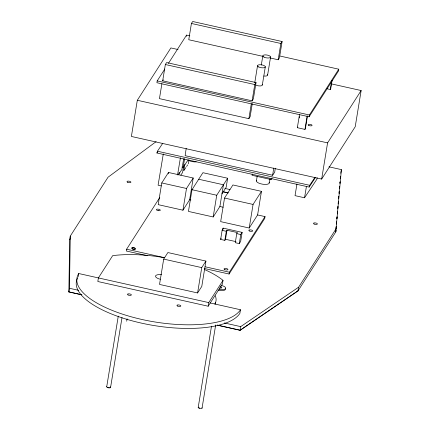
<?xml version="1.0" encoding="UTF-8"?>
<svg xmlns="http://www.w3.org/2000/svg" width="430" height="430" viewBox="0 0 430 430"><rect width="100%" height="100%" fill="white"/><g stroke="black" fill="none" stroke-linecap="round" stroke-linejoin="round"><path stroke-width="0.64" d="M81.931 294.856L68.859 291.932L69.692 239.693L70.283 236.091L108.043 177.214L156.101 141.653M68.859 291.932L69.456 288.277L70.283 236.091M335.932 229.996L335.765 231.996L341.382 169.613L328.966 166.829M336.222 226.658L336.05 228.658L336.228 226.605M336.448 223.987L336.62 221.987M336.905 218.65L337.077 216.645M337.362 213.312L337.475 211.974M337.932 206.636L337.76 208.641L337.942 206.583M338.216 203.299L338.388 201.299M338.786 196.628L338.62 198.628L338.797 196.575M339.077 193.29L339.243 191.285M339.646 186.615L339.474 188.619L339.652 186.566M339.931 183.277L340.044 181.944M340.501 176.606L340.329 178.606L340.512 176.553M335.943 229.942L335.771 231.942L298.006 290.873L240.096 330.278L217.22 325.155M336.459 223.939L336.625 221.934M336.916 218.596L337.029 217.263M337.313 213.925L337.486 211.925M338.168 203.917L338.399 201.245M339.082 193.237L339.254 191.237M339.937 183.228L340.055 181.89M211.501 326.166L198.192 407.516A1.973 0.72 9.3 0 0 199.81 408.392L200.315 408.473A1.973 0.72 9.3 0 0 202.057 408.113L215.672 324.973M198.805 407.452L198.794 407.575A1.36 0.5 9.3 0 0 198.875 407.715M202.057 408.113L202.073 407.925A1.973 0.72 9.3 0 0 201.96 407.721M186.206 148.436L185.11 155.671L272.631 175.268L274.7 172.156L275.302 168.211M272.631 175.268L273.727 168.033M78.249 276.549L78.744 273.528L208.765 302.602L223.025 280.36A76.556 28.058 9.3 0 0 204.513 269.529M178.068 49.541L170.877 47.934L137.315 100.271L131.386 136.46L321.656 179.068L355.218 126.732L361.141 90.542L331.068 83.807M159.767 197.526L126.624 249.201L126.329 251.012L147.27 255.705M106.721 386.726L118.282 316.125M164.798 69.031L157.186 80.904L156.891 82.716L309.1 116.799L338.469 71.004L338.765 69.198L279.973 56.029M110.558 387.516L122.012 317.571M161.9 83.656L159.449 98.637L248.873 118.664L250.131 116.702L252.265 103.673M162.69 80.808L165.356 64.522L166.614 62.56L256.043 82.587L253.372 98.873L252.114 100.835L162.69 80.808L163.319 79.824M126.705 321.21L127.097 318.807M161.766 182.938L158.208 204.653L182.944 210.195L189.657 199.724L193.215 178.009L168.479 172.473L161.766 182.938L186.502 188.48L193.215 178.009M186.357 36.319L186.55 35.109L189.818 35.84M270.352 58.018L278.183 59.775L279.446 57.813L282.112 41.527L192.683 21.5L191.425 23.462L188.759 39.748L263.171 56.411M168.264 173.79L168.479 172.473M163.685 259.096L159.535 284.434L197.59 292.954L201.783 286.412L205.932 261.08L167.877 252.555L163.685 259.096L201.734 267.621L205.932 261.08M182.944 210.195L186.502 188.48M221.966 193.828L226.164 187.286L227.642 178.24L202.906 172.699L192 189.711L188.447 211.426L213.178 216.962L219.891 206.497L223.45 184.782L198.714 179.24M197.59 292.954L201.734 267.621M213.178 216.962L216.736 195.247L227.642 178.24M224.53 198.042L220.665 221.633L249.206 228.024L257.597 214.941L261.456 191.35L232.92 184.959L224.53 198.042L253.066 204.433L261.456 191.35M164.776 257.78A76.556 28.058 9.3 0 0 112.671 255.646L98.406 277.893L97.814 281.51L208.168 306.219L208.765 302.602M220.644 239.419L222.127 230.367L223.111 228.126L242.138 232.388L240.66 241.434L239.279 243.59L235.275 242.692L236.753 233.646L237.435 232.582L226.992 230.238L226.309 231.308L224.825 240.354L220.644 239.419L221.138 238.295M222.794 230.066L223.111 228.126M224.825 240.354L225.508 239.29L226.992 230.238M248.873 118.664L251.324 103.678M254.775 82.603L257.527 65.801M252.114 100.835L254.78 84.549L256.043 82.587M223.025 280.36L222.434 283.977L208.168 306.219M261.316 65.005L262.8 55.954M204.207 268.454L229.072 274.023L229.367 272.212L265.03 216.602L257.597 214.941M262.354 84.86L265.315 66.768M239.279 243.59L240.757 234.543L242.138 232.388M267.621 75.019L270.588 56.927M249.206 228.024L253.066 204.433M278.183 59.775L280.854 43.489L282.112 41.527M210.216 302.973L240.467 309.745L239.875 313.368A83.759 30.697 9.3 0 1 142.056 323.258A83.759 30.697 9.3 0 1 77.782 277.753M240.096 330.278L240.698 326.623L298.603 287.219L336.362 228.341M265.03 216.602L264.735 218.413L229.072 274.023M307.402 116.374L305.375 128.753L304.956 129.403L297.345 127.699L299.479 114.67M299.258 117.927L299.468 116.627M304.956 129.403L307.192 115.724M309.1 116.799L309.401 114.993L338.765 69.198M327.112 88.779L330.283 89.488L331.562 81.668M332.089 80.362L330.702 88.833L330.283 89.488M298.006 290.873L298.603 287.219M321.656 179.068L327.579 142.878L361.141 90.542M340.786 173.268L341.382 169.613M163.314 153.865L158.089 185.196L161.266 185.91M177.558 174.962L180.428 157.745M178.767 174.908L179.192 172.36M183.658 158.847L181.895 169.441L178.391 174.704M181.965 167.028L183.175 167.302L184.61 158.691M183.642 166.147L182.583 172.521L180.831 175.155M183.798 170.699L184.857 164.325M188.351 163.851L188.99 160.03M252.27 174L252.055 175.3L271.083 179.557L272.115 178.004M256.398 180.998L257.167 176.364M269.325 182.836L269.986 178.858M271.083 179.557L271.298 178.256M296.974 183.943L295.023 195.645L304.537 197.778L316.964 179.106L317.184 177.805M304.537 197.778L306.38 186.722M315.426 177.622L309.138 187.072L156.923 152.983L157.461 151.215L162.642 143.437M309.138 187.072L309.675 185.303L314.857 177.52M168.426 63.377L186.55 35.109M69.692 239.693L70.412 238.575M297.345 127.699L297.764 127.049M156.923 152.983L157.665 151.876M183.175 167.302L187.727 160.454M184.148 170.173L185.9 167.539M186.599 166.485L187.652 164.905M298.012 290.825L240.107 330.224L217.231 325.101M135.305 249.061L135.434 248.524L134.907 248.164A1.973 0.72 9.3 0 0 131.865 247.938L131.736 248.475L132.263 248.836A1.973 0.72 9.3 0 0 135.321 249.099L135.305 249.061A1.973 0.72 9.3 0 1 132.263 248.836L132.279 248.873M109.43 387.64L109.107 387.661A1.36 0.5 9.3 0 1 108.769 387.64M219.526 287.992L220.031 288.073A1.973 0.72 9.3 0 0 221.773 287.713L221.789 287.525A1.973 0.72 9.3 0 0 220.176 286.643M191.425 23.462L280.854 43.489M165.356 64.522L254.78 84.549M157.186 80.904L309.401 114.993M137.315 100.271L327.579 142.878M157.461 151.215L309.675 185.303M224.885 188.415L229.959 189.549M192 189.711L216.736 195.247M189.657 199.724L190.877 199.998M219.891 206.497L223.165 207.228M222.127 230.367L226.309 231.308M236.753 233.646L240.757 234.543M225.508 239.29L235.957 241.628M126.624 249.201L164.582 257.704M205.158 266.788L229.367 272.212M69.456 288.277L78.604 290.325M224.358 322.962L240.698 326.623M68.864 291.879L81.281 294.663M107.554 387.263L107.779 387.387A1.36 0.5 9.3 0 0 108.081 387.5M134.907 248.164L134.891 248.131A1.973 0.72 9.3 0 0 131.849 247.9L131.865 247.938M269.089 182.196A6.541 2.29 9.5 0 1 262.934 184.25A6.541 2.29 9.5 0 1 256.597 180.428M196.241 161.879A5.912 2.069 9.5 0 1 188.168 160.073M215.457 302.285A57.152 20.946 9.3 0 1 215.468 304.128M240.467 309.745A83.759 30.697 9.3 0 1 141.776 319.442A83.759 30.697 9.3 0 1 78.744 273.528M215.236 295.792A57.152 20.946 9.3 0 1 214.785 303.994M160.239 279.253A6.536 2.397 9.3 0 1 155.515 276.227L155.751 275.63A6.536 2.397 9.3 0 1 161.476 274.673M225.476 288.793A5.912 2.166 9.3 0 1 218.005 290.148M221.041 285.343A5.912 2.166 9.3 0 1 225.621 288.487A5.912 2.166 9.3 0 1 219.16 289.395M198.214 407.328A1.973 0.72 9.3 0 1 198.364 407.167M199.574 408.097A1.36 0.5 9.3 0 1 199.036 407.855M110.225 386.919A1.973 0.72 9.3 0 1 110.139 387.796L109.768 387.876A1.973 0.72 9.3 0 1 107.398 387.505L107.048 387.317A1.973 0.72 9.3 0 1 106.866 386.565M267.444 74.621A3.94 1.446 9.3 0 1 263.907 76.019M262.171 84.463A3.94 1.446 9.3 0 1 260.558 85.909A3.94 1.446 9.3 0 1 255.828 85.086M158.192 210.63L157.692 210.517A1.973 0.72 9.3 0 1 156.955 209.211A1.973 0.72 9.3 0 1 160.17 209.926A1.973 0.72 9.3 0 1 158.192 210.63M228.099 192.871L223.025 191.732L228.094 192.919M308.804 125.442A1.973 0.72 9.3 0 0 312.024 125.517A1.973 0.72 9.3 0 0 309.53 124.308A1.973 0.72 9.3 0 0 308.804 125.442M314.12 224.008A1.973 0.72 9.3 0 0 317.335 224.078A1.973 0.72 9.3 0 0 314.846 222.874A1.973 0.72 9.3 0 0 314.12 224.008M127.656 182.25A1.973 0.72 9.3 0 0 130.87 182.325A1.973 0.72 9.3 0 0 128.382 181.116A1.973 0.72 9.3 0 0 127.656 182.25M128.102 294.958A1.973 0.72 9.3 0 0 131.317 295.028A1.973 0.72 9.3 0 0 128.828 293.824A1.973 0.72 9.3 0 0 128.102 294.958M177.574 306.036A1.973 0.72 9.3 0 0 180.788 306.106A1.973 0.72 9.3 0 0 178.299 304.902A1.973 0.72 9.3 0 0 177.574 306.036M224.691 269.567A1.973 0.72 9.3 0 0 227.905 269.637A1.973 0.72 9.3 0 0 225.417 268.433A1.973 0.72 9.3 0 0 224.691 269.567M249.443 230.969A1.973 0.72 9.3 0 0 252.657 231.039A1.973 0.72 9.3 0 0 250.169 229.835A1.973 0.72 9.3 0 0 249.443 230.969M264.063 57.147A3.94 1.446 9.3 0 0 270.497 57.292A3.94 1.446 9.3 0 0 265.52 54.884A3.94 1.446 9.3 0 0 264.063 57.147M258.79 66.989A3.94 1.446 9.3 0 0 265.229 67.134A3.94 1.446 9.3 0 0 260.247 64.726A3.94 1.446 9.3 0 0 258.79 66.989"/></g></svg>
